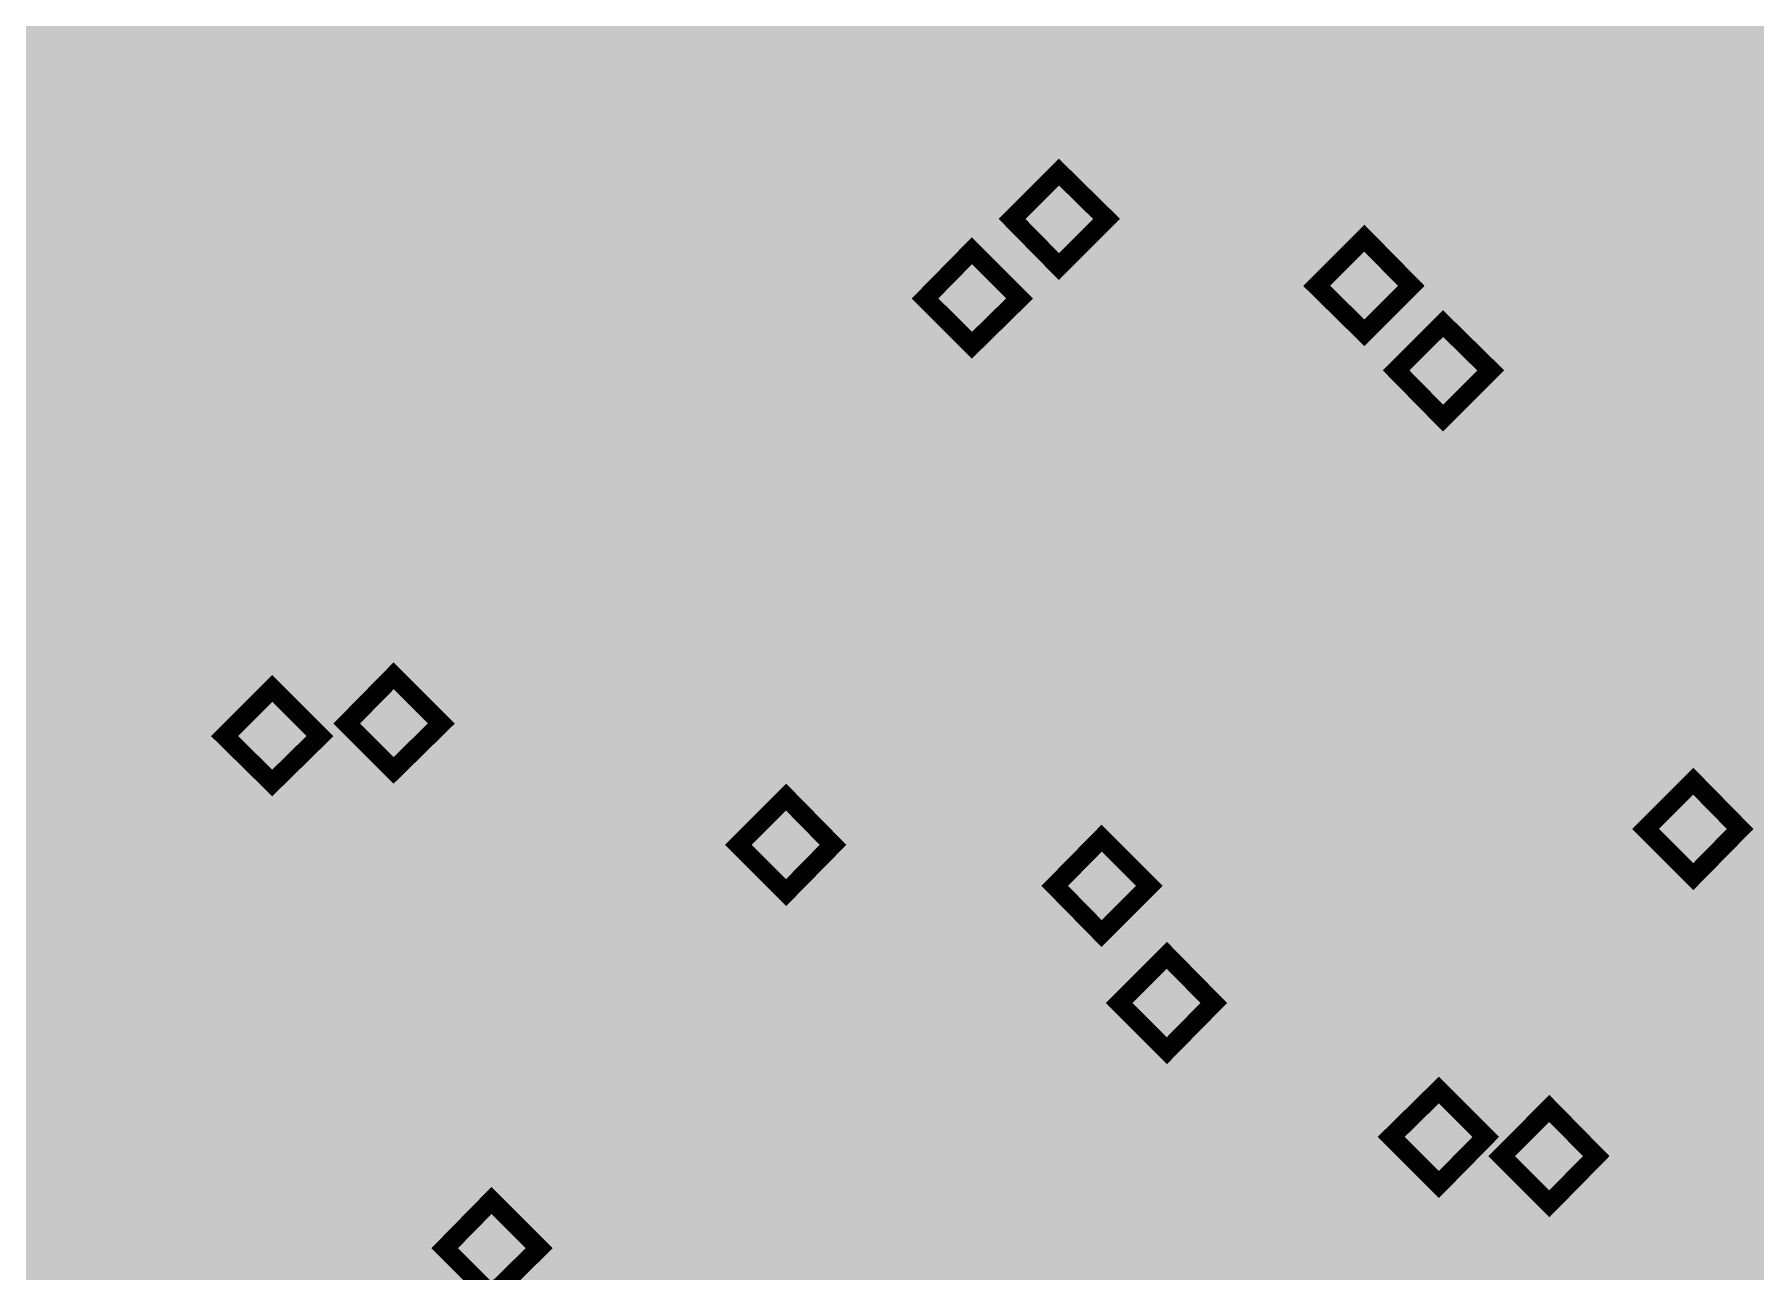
# Model space of a CAD drawing. Header units: millimetres. Extents: x 92 to 588, y 96 to 434.
# Drawn here: x 335.61 to 371.89, y 276.18 to 302.26 of the extents above; entities that cross this region are included whole.
import ezdxf

# ---------------------------------------------------------------- set-up
doc = ezdxf.new("R2010")
doc.units = ezdxf.units.MM
doc.layers.add('H', color=7, linetype='Continuous')
doc.layers.add('P', color=7, linetype='Continuous')

msp = doc.modelspace()

# ---------------------------------------------------------------- hatches: boundary and pattern name
at = {"layer": 'H', "linetype": 'Continuous'}
for points in [[(291.162, 223.903), (291.162, 433.788), (588.166, 433.788), (588.166, 223.903), (291.162, 223.903)], [(357.537, 299.256), (358.719, 301.531), (357.378, 301.531), (357.378, 301.849), (359.019, 301.849), (359.019, 301.461), (357.908, 299.256), (357.537, 299.256)], [(359.477, 299.256), (360.659, 301.531), (359.319, 301.531), (359.319, 301.849), (360.959, 301.849), (360.959, 301.461), (359.848, 299.256), (359.477, 299.256)], [(362.97, 299.203), (362.794, 299.238), (362.688, 299.256), (362.511, 299.309), (362.37, 299.362), (362.37, 299.732), (362.511, 299.644), (362.688, 299.573), (362.776, 299.538), (362.97, 299.503), (363.058, 299.503), (363.164, 299.503), (363.27, 299.538), (363.323, 299.556), (363.411, 299.609), (363.446, 299.644), (363.517, 299.732), (363.552, 299.82), (363.57, 299.873), (363.587, 299.979), (363.587, 300.12), (363.57, 300.226), (363.552, 300.279), (363.517, 300.332), (363.464, 300.403), (363.429, 300.42), (363.358, 300.473), (363.252, 300.491), (363.164, 300.508), (363.04, 300.508), (362.899, 300.508), (362.899, 300.808), (363.005, 300.808), (363.129, 300.808), (363.323, 300.861), (363.393, 300.914), (363.429, 300.949), (363.481, 301.02), (363.534, 301.143), (363.534, 301.232), (363.534, 301.284), (363.517, 301.373), (363.481, 301.443), (363.429, 301.496), (363.411, 301.514), (363.34, 301.549), (363.252, 301.584), (363.182, 301.602), (363.093, 301.602), (362.988, 301.584), (362.899, 301.567), (362.811, 301.549), (362.723, 301.514), (362.635, 301.478), (362.564, 301.443), (362.511, 301.408), (362.458, 301.373), (362.441, 301.743), (362.564, 301.796), (362.741, 301.849), (362.846, 301.867), (363.023, 301.902), (363.111, 301.902), (363.287, 301.884), (363.429, 301.867), (363.481, 301.849), (363.605, 301.778), (363.658, 301.743), (363.711, 301.708), (363.799, 301.602), (363.834, 301.549), (363.852, 301.496), (363.887, 301.355), (363.887, 301.267), (363.887, 301.161), (363.817, 300.985), (363.746, 300.896), (363.675, 300.826), (363.517, 300.72), (363.411, 300.702), (363.499, 300.649), (363.587, 300.614), (363.675, 300.579), (363.764, 300.508), (363.799, 300.455), (363.87, 300.367), (363.887, 300.314), (363.905, 300.244), (363.94, 300.103), (363.94, 300.032), (363.94, 299.944), (363.905, 299.785), (363.887, 299.697), (363.852, 299.626), (363.764, 299.503), (363.711, 299.45), (363.658, 299.379), (363.517, 299.291), (363.446, 299.274), (363.358, 299.238), (363.182, 299.203), (362.97, 299.203)], [(364.716, 299.203), (364.628, 299.221), (364.557, 299.221), (364.487, 299.238), (364.487, 299.573), (364.557, 299.556), (364.646, 299.538), (364.734, 299.503), (364.822, 299.503), (364.91, 299.503), (365.069, 299.538), (365.192, 299.591), (365.316, 299.679), (365.369, 299.732), (365.404, 299.785), (365.492, 299.926), (365.545, 300.085), (365.58, 300.261), (365.58, 300.367), (365.475, 300.561), (365.58, 300.614), (365.58, 300.685), (365.598, 300.738), (365.598, 300.773), (365.58, 300.914), (365.563, 301.126), (365.545, 301.214), (365.51, 301.284), (365.457, 301.426), (365.404, 301.461), (365.369, 301.514), (365.298, 301.567), (365.263, 301.584), (365.175, 301.602), (365.087, 301.62), (364.981, 301.602), (364.857, 301.549), (364.769, 301.496), (364.734, 301.461), (364.716, 301.426), (364.663, 301.32), (364.628, 301.161), (364.61, 301.02), (364.61, 300.932), (364.646, 300.808), (364.663, 300.755), (364.681, 300.702), (364.751, 300.597), (364.787, 300.561), (364.822, 300.544), (364.893, 300.508), (364.945, 300.491), (365.034, 300.473), (365.122, 300.473), (365.228, 300.491), (365.369, 300.508), (365.475, 300.561), (365.58, 300.367), (365.439, 300.279), (365.316, 300.226), (365.245, 300.208), (365.122, 300.191), (365.051, 300.191), (364.91, 300.191), (364.787, 300.226), (364.716, 300.244), (364.61, 300.297), (364.54, 300.35), (364.487, 300.403), (364.381, 300.526), (364.328, 300.614), (364.31, 300.702), (364.275, 300.896), (364.258, 301.002), (364.258, 301.108), (364.293, 301.284), (364.328, 301.373), (364.363, 301.443), (364.452, 301.584), (364.505, 301.655), (364.557, 301.708), (364.699, 301.796), (364.769, 301.831), (364.84, 301.867), (364.998, 301.884), (365.087, 301.902), (365.175, 301.884), (365.334, 301.867), (365.404, 301.831), (365.475, 301.796), (365.598, 301.725), (365.651, 301.655), (365.722, 301.584), (365.827, 301.408), (365.863, 301.284), (365.898, 301.161), (365.933, 300.879), (365.933, 300.702), (365.933, 300.544), (365.898, 300.244), (365.863, 300.103), (365.827, 299.962), (365.722, 299.715), (365.651, 299.626), (365.58, 299.521), (365.404, 299.379), (365.298, 299.309), (365.192, 299.274), (364.928, 299.221), (364.787, 299.203), (364.716, 299.203)], [(368.967, 298.48), (370.149, 300.755), (368.808, 300.755), (368.808, 301.055), (370.449, 301.055), (370.449, 300.667), (369.338, 298.48), (368.967, 298.48)], [(370.907, 298.48), (372.089, 300.755), (370.766, 300.755), (370.766, 301.055), (372.407, 301.055), (372.407, 300.667), (371.278, 298.48), (370.907, 298.48)], [(361.435, 299.256), (361.435, 299.75), (361.841, 299.75), (361.841, 299.256), (361.435, 299.256)], [(357.202, 297.369), (356.214, 298.374), (357.202, 299.362), (358.207, 298.374), (357.202, 297.369)], [(363.64, 295.975), (362.635, 296.963), (363.64, 297.968), (364.628, 296.963), (363.64, 295.975)], [(355.368, 295.711), (354.38, 296.698), (355.368, 297.704), (356.373, 296.698), (355.368, 295.711)], [(365.298, 294.176), (364.31, 295.181), (365.298, 296.169), (366.304, 295.181), (365.298, 294.176)], [(353.48, 293.276), (354.662, 295.552), (353.321, 295.552), (353.321, 295.869), (354.962, 295.869), (354.962, 295.481), (353.851, 293.276), (353.48, 293.276)], [(355.42, 293.276), (356.602, 295.552), (355.279, 295.552), (355.279, 295.869), (356.92, 295.869), (356.92, 295.481), (355.791, 293.276), (355.42, 293.276)], [(358.331, 293.276), (358.331, 293.647), (358.507, 293.806), (358.666, 293.947), (358.807, 294.105), (358.966, 294.264), (359.107, 294.423), (359.301, 294.688), (359.354, 294.776), (359.407, 294.882), (359.46, 295.076), (359.477, 295.181), (359.46, 295.287), (359.442, 295.375), (359.425, 295.411), (359.372, 295.481), (359.336, 295.517), (359.283, 295.552), (359.195, 295.587), (359.125, 295.605), (359.019, 295.622), (358.931, 295.605), (358.842, 295.587), (358.754, 295.569), (358.666, 295.534), (358.595, 295.499), (358.525, 295.464), (358.454, 295.428), (358.401, 295.393), (358.384, 295.763), (358.507, 295.816), (358.684, 295.869), (358.79, 295.887), (358.966, 295.905), (359.054, 295.922), (359.142, 295.922), (359.301, 295.887), (359.442, 295.834), (359.566, 295.763), (359.619, 295.728), (359.671, 295.675), (359.742, 295.569), (359.795, 295.428), (359.83, 295.287), (359.83, 295.199), (359.813, 295.058), (359.795, 294.917), (359.742, 294.793), (359.689, 294.688), (359.619, 294.582), (359.53, 294.458), (359.442, 294.352), (359.336, 294.247), (359.178, 294.07), (358.984, 293.876), (358.79, 293.7), (358.666, 293.576), (359.936, 293.576), (359.936, 293.276), (358.331, 293.276)], [(360.659, 293.223), (360.589, 293.241), (360.5, 293.241), (360.43, 293.259), (360.43, 293.594), (360.5, 293.576), (360.589, 293.541), (360.677, 293.523), (360.783, 293.523), (360.853, 293.523), (361.012, 293.559), (361.135, 293.612), (361.259, 293.7), (361.312, 293.753), (361.347, 293.806), (361.435, 293.947), (361.488, 294.105), (361.524, 294.282), (361.524, 294.388), (361.435, 294.582), (361.524, 294.635), (361.541, 294.705), (361.541, 294.74), (361.541, 294.793), (361.541, 294.934), (361.506, 295.146), (361.488, 295.234), (361.471, 295.305), (361.4, 295.428), (361.347, 295.481), (361.312, 295.517), (361.241, 295.587), (361.206, 295.605), (361.118, 295.622), (361.03, 295.622), (360.924, 295.622), (360.8, 295.569), (360.73, 295.517), (360.695, 295.481), (360.659, 295.446), (360.606, 295.34), (360.571, 295.181), (360.571, 295.04), (360.571, 294.952), (360.589, 294.829), (360.606, 294.758), (360.624, 294.723), (360.695, 294.617), (360.747, 294.582), (360.765, 294.564), (360.853, 294.529), (360.889, 294.511), (360.977, 294.493), (361.065, 294.493), (361.188, 294.493), (361.312, 294.529), (361.435, 294.582), (361.524, 294.388), (361.4, 294.299), (361.259, 294.247), (361.206, 294.229), (361.065, 294.211), (360.994, 294.211), (360.853, 294.211), (360.73, 294.247), (360.677, 294.264), (360.553, 294.317), (360.483, 294.37), (360.43, 294.423), (360.324, 294.546), (360.289, 294.635), (360.254, 294.723), (360.218, 294.917), (360.218, 295.023), (360.218, 295.128), (360.254, 295.305), (360.271, 295.393), (360.306, 295.464), (360.395, 295.605), (360.448, 295.675), (360.5, 295.728), (360.642, 295.816), (360.712, 295.852), (360.8, 295.887), (360.959, 295.905), (361.03, 295.922), (361.118, 295.905), (361.277, 295.887), (361.347, 295.852), (361.418, 295.816), (361.559, 295.728), (361.612, 295.675), (361.665, 295.605), (361.77, 295.428), (361.806, 295.305), (361.841, 295.181), (361.876, 294.899), (361.894, 294.723), (361.876, 294.564), (361.841, 294.264), (361.823, 294.123), (361.77, 293.982), (361.665, 293.735), (361.594, 293.647), (361.524, 293.541), (361.347, 293.382), (361.241, 293.329), (361.135, 293.276), (360.871, 293.223), (360.73, 293.223), (360.659, 293.223)], [(363.411, 291.742), (364.593, 294.017), (363.252, 294.017), (363.252, 294.335), (364.893, 294.335), (364.893, 293.947), (363.781, 291.742), (363.411, 291.742)], [(365.351, 291.742), (366.533, 294.017), (365.192, 294.017), (365.192, 294.335), (366.833, 294.335), (366.833, 293.947), (365.722, 291.742), (365.351, 291.742)], [(368.262, 291.742), (368.262, 292.112), (368.438, 292.271), (368.579, 292.412), (368.738, 292.571), (368.879, 292.73), (369.02, 292.888), (369.232, 293.153), (369.285, 293.259), (369.338, 293.347), (369.39, 293.559), (369.39, 293.647), (369.39, 293.753), (369.355, 293.841), (369.338, 293.876), (369.302, 293.947), (369.267, 293.982), (369.214, 294.035), (369.126, 294.053), (369.055, 294.07), (368.95, 294.088), (368.861, 294.088), (368.773, 294.053), (368.667, 294.035), (368.579, 294), (368.509, 293.964), (368.438, 293.929), (368.385, 293.894), (368.332, 293.858), (368.315, 294.229), (368.438, 294.282), (368.614, 294.335), (368.703, 294.352), (368.897, 294.388), (368.985, 294.388), (369.073, 294.388), (369.232, 294.352), (369.373, 294.317), (369.496, 294.229), (369.549, 294.194), (369.602, 294.141), (369.673, 294.035), (369.726, 293.894), (369.743, 293.753), (369.743, 293.664), (369.743, 293.523), (369.708, 293.4), (369.673, 293.259), (369.62, 293.153), (369.549, 293.047), (369.461, 292.924), (369.373, 292.818), (369.267, 292.712), (369.108, 292.536), (368.914, 292.342), (368.72, 292.165), (368.579, 292.042), (369.867, 292.042), (369.867, 291.742), (368.262, 291.742)], [(370.943, 291.689), (370.784, 291.724), (370.713, 291.759), (370.643, 291.777), (370.502, 291.865), (370.449, 291.918), (370.396, 292.006), (370.29, 292.183), (370.237, 292.306), (370.202, 292.43), (370.167, 292.712), (370.167, 292.888), (370.167, 293.047), (370.202, 293.347), (370.237, 293.488), (370.272, 293.629), (370.378, 293.858), (370.449, 293.964), (370.519, 294.053), (370.713, 294.211), (370.819, 294.264), (370.925, 294.317), (371.19, 294.37), (371.331, 294.37), (371.419, 294.37), (371.49, 294.37), (371.56, 294.352), (371.613, 294.335), (371.613, 294.017), (371.542, 294.035), (371.472, 294.053), (371.384, 294.07), (371.278, 294.088), (371.207, 294.07), (371.049, 294.053), (370.925, 294), (370.802, 293.911), (370.766, 293.858), (370.713, 293.806), (370.625, 293.664), (370.572, 293.506), (370.537, 293.312), (370.519, 293.223), (370.643, 293.029), (370.519, 292.977), (370.519, 292.924), (370.519, 292.888), (370.519, 292.853), (370.519, 292.8), (370.519, 292.677), (370.537, 292.465), (370.572, 292.377), (370.59, 292.289), (370.66, 292.165), (370.696, 292.13), (370.784, 292.042), (370.855, 292.006), (370.943, 291.989), (371.031, 291.971), (371.119, 291.989), (371.26, 292.024), (371.331, 292.095), (371.366, 292.13), (371.401, 292.165), (371.437, 292.253), (371.49, 292.43), (371.49, 292.571), (371.49, 292.641), (371.472, 292.783), (371.454, 292.835), (371.419, 292.888), (371.366, 292.977), (371.313, 293.029), (371.278, 293.047), (371.207, 293.082), (371.154, 293.1), (371.066, 293.1), (370.978, 293.118), (370.872, 293.1), (370.749, 293.082), (370.643, 293.029), (370.519, 293.223), (370.643, 293.294), (370.784, 293.347), (370.837, 293.365), (370.978, 293.4), (371.066, 293.4), (371.207, 293.382), (371.331, 293.365), (371.384, 293.347), (371.507, 293.294), (371.56, 293.241), (371.631, 293.188), (371.736, 293.047), (371.772, 292.977), (371.807, 292.888), (371.842, 292.694), (371.842, 292.588), (371.842, 292.483), (371.807, 292.306), (371.772, 292.218), (371.736, 292.13), (371.648, 291.989), (371.595, 291.936), (371.542, 291.883), (371.419, 291.795), (371.348, 291.759), (371.26, 291.724), (371.101, 291.689), (371.031, 291.689), (370.943, 291.689)], [(357.378, 293.276), (357.378, 293.77), (357.784, 293.77), (357.784, 293.276), (357.378, 293.276)], [(91.585, 96.255), (91.585, 292.1), (374.884, 292.1), (374.884, 96.255), (91.585, 96.255)], [(367.309, 291.742), (367.309, 292.236), (367.715, 292.236), (367.715, 291.742), (367.309, 291.742)], [(343.514, 288.637), (344.696, 290.913), (343.355, 290.913), (343.355, 291.213), (344.996, 291.213), (344.996, 290.825), (343.885, 288.637), (343.514, 288.637)], [(345.455, 288.637), (346.636, 290.913), (345.296, 290.913), (345.296, 291.213), (346.936, 291.213), (346.936, 290.825), (345.825, 288.637), (345.455, 288.637)], [(349.388, 288.637), (349.388, 289.519), (349.388, 289.802), (349.388, 290.807), (348.524, 289.802), (349.388, 289.802), (349.388, 289.519), (348.241, 289.519), (348.241, 289.89), (349.406, 291.213), (349.723, 291.213), (349.723, 289.802), (350.023, 289.802), (350.023, 289.519), (349.723, 289.519), (349.723, 288.637), (349.388, 288.637)], [(350.305, 288.637), (350.305, 288.99), (350.482, 289.149), (350.64, 289.308), (350.781, 289.466), (350.94, 289.625), (351.081, 289.784), (351.275, 290.031), (351.346, 290.137), (351.381, 290.243), (351.434, 290.437), (351.452, 290.542), (351.434, 290.648), (351.416, 290.736), (351.399, 290.772), (351.346, 290.842), (351.328, 290.86), (351.258, 290.913), (351.187, 290.948), (351.099, 290.966), (351.011, 290.966), (350.905, 290.966), (350.817, 290.948), (350.729, 290.93), (350.64, 290.895), (350.57, 290.86), (350.499, 290.825), (350.429, 290.772), (350.393, 290.754), (350.358, 291.107), (350.482, 291.16), (350.658, 291.213), (350.764, 291.248), (350.94, 291.266), (351.028, 291.266), (351.117, 291.266), (351.275, 291.248), (351.416, 291.195), (351.54, 291.124), (351.593, 291.072), (351.646, 291.036), (351.716, 290.913), (351.769, 290.789), (351.805, 290.648), (351.805, 290.56), (351.787, 290.419), (351.769, 290.278), (351.716, 290.154), (351.663, 290.048), (351.593, 289.925), (351.505, 289.819), (351.416, 289.713), (351.328, 289.608), (351.152, 289.413), (350.958, 289.237), (350.764, 289.061), (350.64, 288.937), (351.91, 288.937), (351.91, 288.637), (350.305, 288.637)], [(335.947, 287.279), (337.129, 289.572), (335.806, 289.572), (335.806, 289.872), (337.446, 289.872), (337.446, 289.484), (336.318, 287.279), (335.947, 287.279)], [(339.545, 287.226), (339.457, 287.244), (339.263, 287.262), (339.157, 287.279), (338.981, 287.332), (338.84, 287.385), (338.84, 287.755), (338.981, 287.685), (339.157, 287.614), (339.246, 287.579), (339.44, 287.544), (339.528, 287.526), (339.634, 287.544), (339.74, 287.561), (339.792, 287.579), (339.881, 287.65), (339.916, 287.685), (339.986, 287.755), (340.022, 287.844), (340.039, 287.897), (340.057, 288.002), (340.057, 288.073), (340.057, 288.143), (340.039, 288.267), (340.022, 288.302), (340.004, 288.355), (339.934, 288.426), (339.898, 288.443), (339.828, 288.496), (339.74, 288.532), (339.634, 288.549), (339.51, 288.549), (339.369, 288.549), (339.369, 288.831), (339.493, 288.831), (339.598, 288.831), (339.792, 288.884), (339.863, 288.937), (339.898, 288.973), (339.951, 289.043), (340.004, 289.167), (340.004, 289.272), (340.004, 289.308), (339.986, 289.396), (339.969, 289.431), (339.951, 289.466), (339.898, 289.519), (339.81, 289.59), (339.722, 289.608), (339.651, 289.625), (339.563, 289.625), (339.475, 289.625), (339.369, 289.608), (339.281, 289.572), (339.193, 289.537), (339.105, 289.502), (339.052, 289.466), (338.981, 289.431), (338.928, 289.396), (338.91, 289.766), (339.034, 289.819), (339.228, 289.872), (339.316, 289.907), (339.493, 289.925), (339.581, 289.925), (339.757, 289.925), (339.898, 289.89), (339.951, 289.872), (340.075, 289.819), (340.128, 289.784), (340.18, 289.731), (340.269, 289.643), (340.304, 289.572), (340.339, 289.519), (340.357, 289.378), (340.357, 289.308), (340.357, 289.202), (340.286, 289.008), (340.216, 288.92), (340.145, 288.849), (339.986, 288.743), (339.881, 288.726), (339.969, 288.673), (340.057, 288.637), (340.145, 288.602), (340.233, 288.532), (340.269, 288.496), (340.339, 288.39), (340.357, 288.338), (340.392, 288.285), (340.41, 288.143), (340.41, 288.055), (340.41, 287.967), (340.375, 287.808), (340.357, 287.738), (340.322, 287.667), (340.233, 287.526), (340.18, 287.473), (340.128, 287.42), (339.986, 287.332), (339.916, 287.297), (339.828, 287.262), (339.651, 287.244), (339.545, 287.226)], [(347.412, 288.637), (347.412, 289.131), (347.818, 289.131), (347.818, 288.637), (347.412, 288.637)], [(340.621, 286.485), (339.616, 287.473), (340.621, 288.479), (341.627, 287.473), (340.621, 286.485)], [(343.179, 286.75), (342.191, 287.738), (343.179, 288.743), (344.185, 287.738), (343.179, 286.75)], [(337.905, 287.279), (337.905, 287.791), (338.311, 287.791), (338.311, 287.279), (337.905, 287.279)], [(358.437, 285.198), (359.619, 287.491), (358.278, 287.491), (358.278, 287.791), (359.918, 287.791), (359.918, 287.403), (358.807, 285.198), (358.437, 285.198)], [(360.377, 285.198), (361.559, 287.491), (360.218, 287.491), (360.218, 287.791), (361.859, 287.791), (361.859, 287.403), (360.747, 285.198), (360.377, 285.198)], [(363.429, 285.198), (364.61, 287.491), (363.27, 287.491), (363.27, 287.791), (364.91, 287.791), (364.91, 287.403), (363.799, 285.198), (363.429, 285.198)], [(365.916, 285.145), (365.827, 285.145), (365.633, 285.18), (365.528, 285.198), (365.351, 285.251), (365.21, 285.304), (365.21, 285.674), (365.369, 285.603), (365.528, 285.515), (365.616, 285.48), (365.81, 285.445), (365.898, 285.445), (366.004, 285.462), (366.11, 285.48), (366.163, 285.498), (366.251, 285.551), (366.286, 285.586), (366.357, 285.674), (366.392, 285.762), (366.41, 285.815), (366.427, 285.921), (366.427, 285.992), (366.427, 286.062), (366.41, 286.186), (366.392, 286.221), (366.374, 286.274), (366.321, 286.344), (366.286, 286.362), (366.198, 286.415), (366.11, 286.433), (366.004, 286.45), (365.898, 286.45), (365.739, 286.45), (365.739, 286.75), (365.863, 286.75), (365.969, 286.75), (366.163, 286.803), (366.233, 286.856), (366.268, 286.891), (366.321, 286.962), (366.374, 287.085), (366.392, 287.173), (366.392, 287.226), (366.357, 287.314), (366.339, 287.35), (366.321, 287.385), (366.286, 287.438), (366.251, 287.456), (366.18, 287.508), (366.11, 287.526), (366.021, 287.544), (365.933, 287.544), (365.845, 287.544), (365.739, 287.508), (365.651, 287.491), (365.563, 287.456), (365.475, 287.42), (365.422, 287.385), (365.351, 287.35), (365.298, 287.314), (365.281, 287.685), (365.404, 287.738), (365.598, 287.791), (365.686, 287.808), (365.88, 287.844), (365.969, 287.844), (366.127, 287.826), (366.268, 287.808), (366.339, 287.791), (366.445, 287.738), (366.498, 287.703), (366.551, 287.65), (366.639, 287.544), (366.674, 287.491), (366.709, 287.438), (366.727, 287.297), (366.727, 287.209), (366.727, 287.12), (366.656, 286.926), (366.586, 286.838), (366.515, 286.768), (366.357, 286.662), (366.251, 286.644), (366.339, 286.591), (366.427, 286.556), (366.515, 286.521), (366.604, 286.45), (366.639, 286.415), (366.709, 286.309), (366.727, 286.256), (366.762, 286.186), (366.78, 286.044), (366.78, 285.974), (366.78, 285.886), (366.745, 285.727), (366.727, 285.639), (366.692, 285.568), (366.604, 285.445), (366.551, 285.392), (366.498, 285.339), (366.357, 285.251), (366.286, 285.215), (366.198, 285.18), (366.021, 285.145), (365.916, 285.145)], [(370.572, 284.51), (369.567, 285.515), (370.572, 286.521), (371.56, 285.515), (370.572, 284.51)], [(351.452, 284.175), (350.446, 285.18), (351.452, 286.186), (352.44, 285.18), (351.452, 284.175)], [(362.335, 285.198), (362.335, 285.692), (362.741, 285.692), (362.741, 285.198), (362.335, 285.198)], [(370.89, 283.169), (372.072, 285.445), (370.731, 285.445), (370.731, 285.745), (372.371, 285.745), (372.371, 285.357), (371.26, 283.169), (370.89, 283.169)], [(358.102, 283.31), (357.114, 284.316), (358.102, 285.321), (359.107, 284.316), (358.102, 283.31)], [(342.879, 281.758), (344.061, 284.034), (342.738, 284.034), (342.738, 284.333), (344.379, 284.333), (344.379, 283.945), (343.25, 281.758), (342.879, 281.758)], [(344.837, 281.758), (346.019, 284.034), (344.678, 284.034), (344.678, 284.333), (346.319, 284.333), (346.319, 283.945), (345.208, 281.758), (344.837, 281.758)], [(348.559, 281.705), (348.471, 281.705), (348.312, 281.723), (348.241, 281.758), (348.171, 281.793), (348.047, 281.882), (347.977, 281.935), (347.924, 282.005), (347.818, 282.199), (347.783, 282.305), (347.748, 282.428), (347.712, 282.728), (347.695, 282.887), (347.712, 283.046), (347.73, 283.363), (347.765, 283.504), (347.8, 283.628), (347.906, 283.857), (347.977, 283.963), (348.065, 284.069), (348.241, 284.21), (348.347, 284.281), (348.453, 284.333), (348.718, 284.386), (348.859, 284.386), (348.947, 284.386), (349.018, 284.369), (349.088, 284.369), (349.159, 284.351), (349.159, 284.016), (349.088, 284.051), (349, 284.069), (348.912, 284.087), (348.806, 284.087), (348.735, 284.087), (348.594, 284.051), (348.453, 283.998), (348.347, 283.928), (348.294, 283.875), (348.241, 283.804), (348.171, 283.681), (348.1, 283.522), (348.065, 283.328), (348.065, 283.222), (348.171, 283.046), (348.065, 282.975), (348.047, 282.94), (348.047, 282.905), (348.047, 282.675), (348.083, 282.464), (348.1, 282.376), (348.136, 282.305), (348.189, 282.182), (348.241, 282.129), (348.312, 282.058), (348.383, 282.023), (348.471, 281.988), (348.559, 281.988), (348.665, 281.988), (348.788, 282.04), (348.859, 282.093), (348.929, 282.164), (348.982, 282.27), (349.018, 282.428), (349.018, 282.57), (349.018, 282.658), (349, 282.781), (348.982, 282.852), (348.965, 282.905), (348.894, 282.993), (348.841, 283.028), (348.806, 283.046), (348.735, 283.099), (348.7, 283.099), (348.612, 283.116), (348.524, 283.116), (348.4, 283.116), (348.277, 283.081), (348.171, 283.046), (348.065, 283.222), (348.189, 283.31), (348.312, 283.363), (348.383, 283.381), (348.524, 283.399), (348.594, 283.399), (348.735, 283.399), (348.859, 283.381), (348.912, 283.363), (349.035, 283.293), (349.088, 283.258), (349.159, 283.187), (349.265, 283.063), (349.3, 282.975), (349.335, 282.887), (349.37, 282.693), (349.37, 282.587), (349.37, 282.499), (349.335, 282.305), (349.317, 282.217), (349.282, 282.146), (349.194, 282.005), (349.141, 281.935), (349.07, 281.882), (348.947, 281.793), (348.876, 281.758), (348.806, 281.741), (348.647, 281.705), (348.559, 281.705)], [(349.9, 281.758), (349.9, 282.023), (350.358, 282.023), (350.358, 283.751), (349.9, 283.751), (349.9, 283.981), (350.023, 283.981), (350.217, 284.034), (350.288, 284.051), (350.358, 284.139), (350.411, 284.245), (350.429, 284.351), (350.693, 284.351), (350.693, 282.023), (351.152, 282.023), (351.152, 281.758), (349.9, 281.758)], [(359.477, 280.841), (358.472, 281.846), (359.477, 282.852), (360.465, 281.846), (359.477, 280.841)], [(346.777, 281.758), (346.777, 282.252), (347.201, 282.252), (347.201, 281.758), (346.777, 281.758)], [(361.188, 279.5), (362.37, 281.793), (361.047, 281.793), (361.047, 282.093), (362.688, 282.093), (362.688, 281.705), (361.559, 279.5), (361.188, 279.5)], [(363.146, 279.5), (364.328, 281.793), (362.988, 281.793), (362.988, 282.093), (364.628, 282.093), (364.628, 281.705), (363.517, 279.5), (363.146, 279.5)], [(366.498, 279.448), (366.427, 279.465), (366.268, 279.465), (366.198, 279.5), (366.198, 279.818), (366.268, 279.8), (366.357, 279.783), (366.445, 279.765), (366.551, 279.747), (366.621, 279.765), (366.78, 279.783), (366.921, 279.836), (367.027, 279.924), (367.08, 279.977), (367.133, 280.03), (367.203, 280.171), (367.256, 280.329), (367.291, 280.523), (367.291, 280.612), (367.203, 280.806), (367.291, 280.859), (367.309, 280.929), (367.309, 281.158), (367.274, 281.37), (367.256, 281.458), (367.239, 281.529), (367.168, 281.67), (367.133, 281.705), (367.08, 281.758), (367.009, 281.811), (366.974, 281.829), (366.886, 281.846), (366.798, 281.864), (366.692, 281.846), (366.568, 281.793), (366.498, 281.741), (366.427, 281.67), (366.374, 281.582), (366.339, 281.405), (366.339, 281.264), (366.339, 281.194), (366.357, 281.053), (366.392, 280.947), (366.462, 280.859), (366.515, 280.806), (366.551, 280.788), (366.621, 280.753), (366.656, 280.735), (366.745, 280.718), (366.833, 280.718), (366.956, 280.735), (367.08, 280.77), (367.203, 280.806), (367.291, 280.612), (367.168, 280.541), (367.027, 280.488), (366.974, 280.453), (366.833, 280.435), (366.762, 280.435), (366.621, 280.435), (366.498, 280.471), (366.445, 280.488), (366.321, 280.541), (366.268, 280.594), (366.198, 280.647), (366.092, 280.788), (366.057, 280.859), (366.021, 280.947), (365.986, 281.141), (365.986, 281.247), (365.986, 281.353), (366.021, 281.529), (366.074, 281.688), (366.163, 281.846), (366.215, 281.899), (366.286, 281.952), (366.41, 282.04), (366.48, 282.076), (366.568, 282.111), (366.727, 282.146), (366.798, 282.146), (366.886, 282.146), (367.045, 282.111), (367.115, 282.076), (367.203, 282.058), (367.327, 281.97), (367.38, 281.917), (367.433, 281.829), (367.538, 281.652), (367.574, 281.529), (367.609, 281.423), (367.644, 281.123), (367.662, 280.947), (367.644, 280.788), (367.609, 280.488), (367.591, 280.347), (367.538, 280.206), (367.433, 279.959), (367.38, 279.871), (367.291, 279.765), (367.115, 279.624), (367.009, 279.553), (366.903, 279.518), (366.639, 279.465), (366.498, 279.448)], [(368.773, 279.448), (368.685, 279.448), (368.509, 279.483), (368.42, 279.5), (368.35, 279.536), (368.209, 279.624), (368.156, 279.677), (368.103, 279.73), (368.032, 279.853), (367.997, 279.924), (367.962, 279.994), (367.944, 280.135), (367.944, 280.224), (367.944, 280.329), (367.997, 280.523), (368.05, 280.612), (368.103, 280.682), (368.279, 280.823), (368.367, 280.894), (368.509, 280.753), (368.403, 280.629), (368.367, 280.559), (368.332, 280.488), (368.297, 280.329), (368.279, 280.241), (368.297, 280.135), (368.367, 279.941), (368.42, 279.853), (368.509, 279.783), (368.685, 279.712), (368.791, 279.712), (368.897, 279.712), (369.055, 279.783), (369.126, 279.836), (369.196, 279.906), (369.267, 280.083), (369.267, 280.188), (369.267, 280.277), (369.232, 280.4), (369.196, 280.453), (369.161, 280.488), (369.038, 280.594), (368.967, 280.629), (368.897, 280.665), (368.808, 280.718), (368.703, 280.753), (368.579, 280.806), (368.509, 280.753), (368.367, 280.894), (368.279, 280.947), (368.138, 281.07), (368.085, 281.141), (368.05, 281.211), (367.997, 281.37), (367.997, 281.476), (367.997, 281.547), (368.032, 281.67), (368.085, 281.793), (368.173, 281.899), (368.226, 281.952), (368.279, 282.005), (368.403, 282.076), (368.544, 282.129), (368.703, 282.146), (368.773, 282.146), (368.861, 282.146), (369.02, 282.129), (369.161, 282.076), (369.285, 282.005), (369.338, 281.97), (369.39, 281.917), (369.479, 281.811), (369.532, 281.688), (369.549, 281.564), (369.549, 281.494), (369.549, 281.405), (369.496, 281.229), (369.461, 281.141), (369.408, 281.07), (369.249, 280.929), (369.161, 280.876), (369.038, 281.035), (369.126, 281.141), (369.161, 281.211), (369.179, 281.264), (369.214, 281.405), (369.214, 281.494), (369.214, 281.564), (369.161, 281.723), (369.108, 281.776), (369.073, 281.811), (369.002, 281.846), (368.879, 281.882), (368.773, 281.899), (368.685, 281.882), (368.526, 281.846), (368.473, 281.793), (368.438, 281.758), (368.385, 281.705), (368.35, 281.599), (368.35, 281.511), (368.35, 281.441), (368.385, 281.335), (368.403, 281.3), (368.438, 281.247), (368.526, 281.176), (368.597, 281.141), (368.65, 281.106), (368.755, 281.053), (368.861, 281), (368.95, 280.964), (369.038, 281.035), (369.161, 280.876), (369.267, 280.823), (369.443, 280.682), (369.496, 280.612), (369.567, 280.541), (369.62, 280.347), (369.62, 280.224), (369.62, 280.153), (369.585, 279.994), (369.532, 279.853), (369.443, 279.73), (369.373, 279.677), (369.32, 279.624), (369.179, 279.536), (369.038, 279.483), (368.861, 279.448), (368.773, 279.448)], [(365.21, 278.019), (364.205, 279.024), (365.21, 280.012), (366.198, 279.024), (365.21, 278.019)], [(365.087, 279.5), (365.087, 279.994), (365.51, 279.994), (365.51, 279.5), (365.087, 279.5)], [(367.538, 277.613), (366.533, 278.618), (367.538, 279.624), (368.526, 278.618), (367.538, 277.613)], [(336.688, 276.502), (337.87, 278.777), (336.529, 278.777), (336.529, 279.077), (338.17, 279.077), (338.17, 278.689), (337.058, 276.502), (336.688, 276.502)], [(338.628, 276.502), (339.828, 278.777), (338.487, 278.777), (338.487, 279.077), (340.128, 279.077), (340.128, 278.689), (338.999, 276.502), (338.628, 276.502)], [(342.562, 276.502), (342.562, 277.384), (342.562, 277.666), (342.562, 278.671), (341.697, 277.666), (342.562, 277.666), (342.562, 277.384), (341.433, 277.384), (341.433, 277.754), (342.579, 279.077), (342.897, 279.077), (342.897, 277.666), (343.214, 277.666), (343.214, 277.384), (342.897, 277.384), (342.897, 276.502), (342.562, 276.502)], [(344.202, 276.449), (344.008, 276.449), (343.832, 276.484), (343.655, 276.519), (343.514, 276.59), (343.514, 276.96), (343.585, 276.925), (343.744, 276.855), (343.814, 276.819), (343.92, 276.784), (344.008, 276.766), (344.096, 276.749), (344.202, 276.749), (344.308, 276.749), (344.396, 276.784), (344.449, 276.802), (344.537, 276.855), (344.573, 276.908), (344.625, 276.978), (344.678, 277.084), (344.696, 277.19), (344.714, 277.313), (344.696, 277.384), (344.678, 277.507), (344.661, 277.543), (344.643, 277.595), (344.59, 277.666), (344.555, 277.684), (344.52, 277.719), (344.431, 277.772), (344.379, 277.789), (344.273, 277.807), (344.132, 277.807), (343.99, 277.807), (343.849, 277.789), (343.726, 277.772), (343.62, 277.754), (343.62, 279.077), (345.049, 279.077), (345.049, 278.777), (343.955, 278.777), (343.955, 278.089), (344.026, 278.089), (344.149, 278.107), (344.202, 278.107), (344.379, 278.089), (344.537, 278.072), (344.59, 278.054), (344.731, 277.983), (344.784, 277.948), (344.855, 277.895), (344.961, 277.772), (344.996, 277.701), (345.014, 277.613), (345.049, 277.437), (345.066, 277.313), (345.049, 277.225), (345.031, 277.049), (344.996, 276.978), (344.961, 276.89), (344.89, 276.749), (344.837, 276.696), (344.767, 276.643), (344.643, 276.537), (344.555, 276.502), (344.484, 276.484), (344.29, 276.449), (344.202, 276.449)], [(345.243, 275.69), (344.255, 276.678), (345.243, 277.684), (346.248, 276.678), (345.243, 275.69)], [(335.083, 274.173), (334.995, 274.173), (334.801, 274.191), (334.695, 274.226), (334.518, 274.262), (334.377, 274.332), (334.377, 274.703), (334.518, 274.614), (334.695, 274.544), (334.783, 274.509), (334.977, 274.473), (335.065, 274.473), (335.171, 274.473), (335.277, 274.509), (335.33, 274.526), (335.418, 274.579), (335.453, 274.614), (335.524, 274.703), (335.559, 274.791), (335.577, 274.826), (335.594, 274.95), (335.594, 275.091), (335.577, 275.197), (335.559, 275.249), (335.541, 275.285), (335.471, 275.355), (335.453, 275.391), (335.365, 275.443), (335.277, 275.461), (335.171, 275.479), (335.048, 275.479), (334.906, 275.479), (334.906, 275.761), (335.03, 275.761), (335.136, 275.779), (335.33, 275.832), (335.4, 275.884), (335.436, 275.902), (335.489, 275.973), (335.541, 276.096), (335.559, 276.202), (335.541, 276.255), (335.524, 276.325), (335.506, 276.378), (335.489, 276.396), (335.436, 276.467), (335.418, 276.484), (335.347, 276.519), (335.277, 276.537), (335.189, 276.555), (335.1, 276.555), (335.012, 276.555), (334.906, 276.537), (334.818, 276.519), (334.73, 276.484), (334.642, 276.449), (334.589, 276.414), (334.518, 276.378), (334.465, 276.343), (334.448, 276.696), (334.571, 276.766), (334.765, 276.819), (334.854, 276.837), (335.03, 276.855), (335.118, 276.855), (335.295, 276.855), (335.436, 276.819), (335.506, 276.802), (335.612, 276.749), (335.665, 276.713), (335.718, 276.678), (335.806, 276.572), (335.841, 276.519), (335.877, 276.449), (335.894, 276.325), (335.894, 276.237), (335.894, 276.131), (335.824, 275.955), (335.753, 275.867), (335.683, 275.796), (335.524, 275.69), (335.418, 275.655), (335.506, 275.62), (335.594, 275.585), (335.683, 275.532), (335.771, 275.461), (335.806, 275.426), (335.877, 275.338), (335.894, 275.285), (335.93, 275.214), (335.947, 275.073), (335.947, 274.985), (335.947, 274.897), (335.912, 274.738), (335.894, 274.667), (335.859, 274.597), (335.771, 274.473), (335.718, 274.403), (335.665, 274.35), (335.524, 274.262), (335.453, 274.226), (335.365, 274.209), (335.189, 274.173), (335.083, 274.173)], [(340.586, 276.502), (340.586, 276.996), (341.01, 276.996), (341.01, 276.502), (340.586, 276.502)]]:
    msp.add_hatch(color=7, dxfattribs=at).paths.add_polyline_path(points)

# ---------------------------------------------------------------- linework, layer by layer
at = {"layer": 'P', "color": 7, "const_width": 0.4}
for points in [[(356.214, 298.374), (357.202, 297.369), (358.207, 298.374), (357.202, 299.362), (356.214, 298.374), (356.214, 298.374)], [(362.635, 296.963), (363.64, 295.975), (364.628, 296.963), (363.64, 297.968), (362.635, 296.963), (362.635, 296.963)], [(354.38, 296.698), (355.368, 295.711), (356.373, 296.698), (355.368, 297.704), (354.38, 296.698), (354.38, 296.698)], [(364.31, 295.181), (365.298, 294.176), (366.304, 295.181), (365.298, 296.169), (364.31, 295.181), (364.31, 295.181)], [(342.191, 287.738), (343.179, 286.75), (344.185, 287.738), (343.179, 288.743), (342.191, 287.738), (342.191, 287.738)], [(339.616, 287.473), (340.621, 286.485), (341.627, 287.473), (340.621, 288.479), (339.616, 287.473), (339.616, 287.473)], [(369.567, 285.515), (370.572, 284.51), (371.56, 285.515), (370.572, 286.521), (369.567, 285.515), (369.567, 285.515)], [(350.446, 285.18), (351.452, 284.175), (352.44, 285.18), (351.452, 286.186), (350.446, 285.18), (350.446, 285.18)], [(357.114, 284.316), (358.102, 283.31), (359.107, 284.316), (358.102, 285.321), (357.114, 284.316), (357.114, 284.316)], [(358.472, 281.846), (359.477, 280.841), (360.465, 281.846), (359.477, 282.852), (358.472, 281.846), (358.472, 281.846)], [(364.205, 279.024), (365.21, 278.019), (366.198, 279.024), (365.21, 280.012), (364.205, 279.024), (364.205, 279.024)], [(366.533, 278.618), (367.538, 277.613), (368.526, 278.618), (367.538, 279.624), (366.533, 278.618), (366.533, 278.618)], [(344.255, 276.678), (345.243, 275.69), (346.248, 276.678), (345.243, 277.684), (344.255, 276.678), (344.255, 276.678)]]:
    msp.add_lwpolyline(points, dxfattribs=at)

doc.saveas('drawing.dxf')
